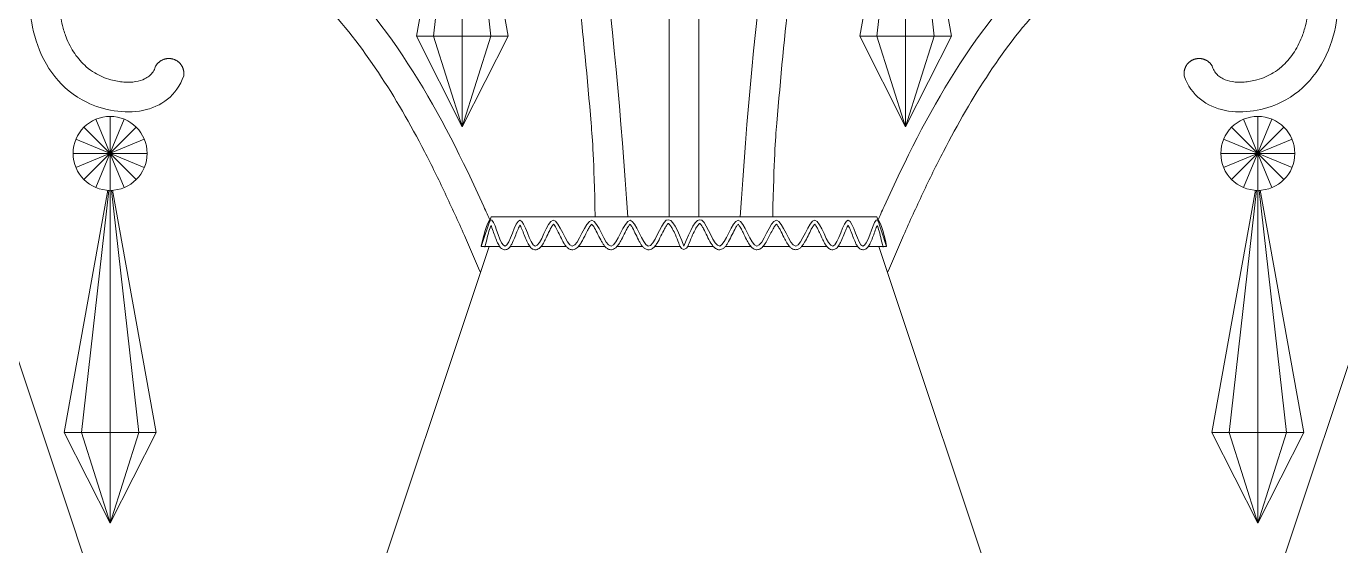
# Model space of a CAD drawing. Header units: inches. Extents: x 193287 to 241687, y 437648 to 550079.
# Drawn here: x 234413.7 to 234502.5, y 464848.7 to 464883.8 of the extents above; entities that cross this region are included whole.
import ezdxf

# ---------------------------------------------------------------- set-up
doc = ezdxf.new("R2010")
doc.units = ezdxf.units.IN
doc.header["$MEASUREMENT"] = 0
doc.linetypes.add('HIDDEN', pattern=[0.375, 0.25, -0.125])
doc.layers.add('CQ SPOT DETAIL DIMENSION', color=9, linetype='Continuous')
doc.layers.add('E-LITE-FIXT-NORM-CEILING', color=3, linetype='Continuous')
doc.layers.add('Glass', color=4, linetype='Continuous', lineweight=0)

# ---------------------------------------------------------------- blocks, each defined once
blk = doc.blocks.new('512')
at = {"layer": 'Glass', "lineweight": 0}
for p, q in [((34380.43, 1173.27), (34380.43, 1376.73)), ((34388.43, 1376.73), (34388.43, 1173.27))]:
    blk.add_line(p, q, dxfattribs=at)
at = {"layer": 'Glass', "color": 4, "lineweight": 0}
for p, q in [((34324.52, 1287.63), (34324.52, 1197.63)), ((34444.35, 1287.63), (34444.35, 1197.63)), ((34236.39, 1183.41), (34222.25, 1197.55)), ((34222.25, 1183.41), (34236.39, 1197.55)), ((34222.25, 1197.55), (34236.39, 1183.41)), ((34236.39, 1197.55), (34222.25, 1183.41)), ((34233.15, 1181.24), (34225.5, 1199.72)), ((34225.5, 1181.24), (34233.15, 1199.72)), ((34225.5, 1199.72), (34233.15, 1181.24)), ((34233.15, 1199.72), (34225.5, 1181.24)), ((34229.32, 1180.48), (34229.32, 1200.48)), ((34229.32, 1200.48), (34229.32, 1180.48)), ((34532.47, 1183.41), (34546.62, 1197.55)), ((34546.62, 1183.41), (34532.47, 1197.55)), ((34546.62, 1197.55), (34532.47, 1183.41)), ((34532.47, 1197.55), (34546.62, 1183.41)), ((34535.72, 1181.24), (34543.37, 1199.72)), ((34543.37, 1181.24), (34535.72, 1199.72)), ((34543.37, 1199.72), (34535.72, 1181.24)), ((34535.72, 1199.72), (34543.37, 1181.24)), ((34539.54, 1180.48), (34539.54, 1200.48)), ((34539.54, 1200.48), (34539.54, 1180.48)), ((34238.56, 1186.65), (34220.08, 1194.31)), ((34220.08, 1186.65), (34238.56, 1194.31)), ((34220.08, 1194.31), (34238.56, 1186.65)), ((34238.56, 1194.31), (34220.08, 1186.65)), ((34530.31, 1186.65), (34548.78, 1194.31)), ((34548.78, 1186.65), (34530.31, 1194.31)), ((34548.78, 1194.31), (34530.31, 1186.65)), ((34530.31, 1194.31), (34548.78, 1186.65)), ((34239.32, 1190.48), (34219.32, 1190.48)), ((34219.32, 1190.48), (34239.32, 1190.48)), ((34529.54, 1190.48), (34549.54, 1190.48)), ((34549.54, 1190.48), (34529.54, 1190.48)), ((34229.32, 1180.48), (34229.32, 1090.48)), ((34539.54, 1180.48), (34539.54, 1090.48))]:
    blk.add_line(p, q, dxfattribs=at)
for points in [[(34324.52, 1197.63), (34312.1, 1222.15), (34323.86, 1287.65)], [(34316.77, 1222.15), (34324.13, 1287.64)], [(34324.52, 1197.63), (34336.93, 1222.15), (34325.17, 1287.65)], [(34332.27, 1222.15), (34324.9, 1287.64)], [(34444.35, 1197.63), (34431.94, 1222.15), (34443.7, 1287.65)], [(34436.6, 1222.15), (34443.96, 1287.64)], [(34444.35, 1197.63), (34456.76, 1222.15), (34445.01, 1287.65)], [(34452.1, 1222.15), (34444.74, 1287.64)], [(34324.52, 1222.15), (34312.1, 1222.15), (34316.77, 1222.15), (34324.52, 1197.63)], [(34324.52, 1222.15), (34336.93, 1222.15), (34332.27, 1222.15), (34324.52, 1197.63)], [(34444.35, 1222.15), (34431.94, 1222.15), (34436.6, 1222.15), (34444.35, 1197.63)], [(34444.35, 1222.15), (34456.76, 1222.15), (34452.1, 1222.15), (34444.35, 1197.63)], [(34229.32, 1090.48), (34216.91, 1115), (34228.67, 1180.5)], [(34221.57, 1115), (34228.94, 1180.49)], [(34229.32, 1090.48), (34241.74, 1115), (34229.98, 1180.5)], [(34237.07, 1115), (34229.71, 1180.49)], [(34539.54, 1090.48), (34527.13, 1115), (34538.89, 1180.5)], [(34531.79, 1115), (34539.16, 1180.49)], [(34539.54, 1090.48), (34551.96, 1115), (34540.2, 1180.5)], [(34547.29, 1115), (34539.93, 1180.49)], [(34229.32, 1115), (34216.91, 1115), (34221.57, 1115), (34229.32, 1090.48)], [(34229.32, 1115), (34241.74, 1115), (34237.07, 1115), (34229.32, 1090.48)], [(34539.54, 1115), (34527.13, 1115), (34531.79, 1115), (34539.54, 1090.48)], [(34539.54, 1115), (34551.96, 1115), (34547.29, 1115), (34539.54, 1090.48)]]:
    blk.add_lwpolyline(points, dxfattribs=at)
at = {"layer": 'Glass', "lineweight": 0}
for points in [[(34384.43, 1173.33), (34332.33, 1173.33), (34329.66, 1165.33), (34334.6, 1165.33)], [(34434.43, 1173.33), (34334.43, 1173.33)], [(34384.43, 1173.33), (34436.54, 1173.33), (34439.21, 1165.33), (34434.26, 1165.33)], [(34194.19, 1165.33), (34228.86, 1061.33)], [(34331.77, 1165.33), (34297.1, 1061.33)], [(34337.5, 1165.33), (34342.75, 1165.33)], [(34345.83, 1165.33), (34352.6, 1165.33)], [(34355.9, 1165.33), (34363.06, 1165.33)], [(34366.35, 1165.33), (34373.23, 1165.33)], [(34376.51, 1165.33), (34383.39, 1165.33)], [(34392.34, 1165.33), (34385.49, 1165.33)], [(34402.5, 1165.33), (34395.62, 1165.33)], [(34412.95, 1165.33), (34405.8, 1165.33)], [(34423.03, 1165.33), (34416.25, 1165.33)], [(34431.36, 1165.33), (34426.11, 1165.33)], [(34471.77, 1061.33), (34437.1, 1165.33)], [(34574.67, 1165.33), (34540.01, 1061.33)]]:
    blk.add_lwpolyline(points, dxfattribs=at)
at = {"layer": 'Glass', "color": 4, "lineweight": 0}
for centre in [(34229.32, 1190.48), (34539.54, 1190.48)]:
    blk.add_circle(centre, 10, dxfattribs=at)
at = {"layer": 'Glass', "lineweight": 0}
for points, knots in [([(34272.93, 1380.8), (34270.18, 1375.78), (34260.75, 1371.47), (34241.9, 1378.28), (34233.26, 1395.92), (34236.96, 1421.58), (34262.99, 1436.04), (34293.42, 1429.21), (34327.61, 1395.21), (34357.2, 1306.59), (34365.64, 1226.55), (34369.27, 1173.33)], [445.847246, 445.847246, 445.847246, 445.847246, 460.093666, 474.367338, 495.875307, 515.104636, 545.525369, 572.186582, 603.803263, 685.281331, 845.328888, 845.328888, 845.328888, 845.328888]), ([(34495.94, 1380.8), (34498.69, 1375.78), (34508.12, 1371.47), (34526.97, 1378.28), (34535.6, 1395.92), (34531.91, 1421.58), (34505.88, 1436.04), (34475.45, 1429.21), (34441.26, 1395.21), (34411.67, 1306.59), (34403.23, 1226.55), (34399.6, 1173.33)], [445.847246, 445.847246, 445.847246, 445.847246, 460.093666, 474.367338, 495.875307, 515.104636, 545.525369, 572.186582, 603.803263, 685.281331, 845.328888, 845.328888, 845.328888, 845.328888]), ([(34360.44, 1173.33), (34360.09, 1189.34), (34359.73, 1194), (34358.34, 1210.67), (34357.19, 1222.66), (34353.1, 1258.52), (34349.51, 1282.28), (34343.17, 1312.27), (34341.71, 1318.66), (34339.13, 1329.14), (34338.08, 1333.22), (34335.87, 1341.33), (34334.71, 1345.36), (34330.98, 1357.29), (34328.19, 1365.05), (34321.66, 1379.93), (34317.93, 1387.04), (34311.78, 1396.47), (34309.87, 1399.16), (34305.22, 1405.15), (34302.43, 1408.34), (34296.5, 1414.06), (34293.37, 1416.57), (34288.5, 1419.61), (34286.89, 1420.48), (34283.57, 1422.01), (34281.86, 1422.67), (34277.46, 1424.01), (34274.74, 1424.54), (34270.43, 1424.84), (34268.85, 1424.83), (34266.24, 1424.63), (34265.21, 1424.5), (34263.14, 1424.13), (34262.11, 1423.89), (34258.88, 1422.97), (34256.74, 1422.1), (34252.79, 1419.97), (34251, 1418.7), (34248.28, 1416.21), (34247.26, 1415.04), (34246.11, 1413.38), (34245.84, 1412.94), (34245.26, 1411.92), (34244.97, 1411.32), (34244.43, 1410.07), (34244.19, 1409.41), (34243.57, 1407.39), (34243.27, 1405.95), (34242.95, 1402.99), (34242.92, 1401.46), (34243.1, 1398.84), (34243.25, 1397.74), (34243.8, 1394.96), (34244.31, 1393.34), (34245.64, 1390.36), (34246.46, 1389), (34248.03, 1387.06), (34248.68, 1386.38), (34249.97, 1385.26), (34250.58, 1384.8), (34251.91, 1383.92), (34252.63, 1383.52), (34254.46, 1382.64), (34255.6, 1382.23), (34257.81, 1381.67), (34258.89, 1381.53), (34260.82, 1381.5), (34261.68, 1381.62), (34262.88, 1381.95), (34263.31, 1382.13), (34264.07, 1382.54), (34264.4, 1382.78), (34265.05, 1383.38), (34265.36, 1383.74), (34265.75, 1384.35), (34265.83, 1384.5), (34265.92, 1384.65)], [55.541878, 55.541878, 55.541878, 55.541878, 69.634849, 69.634849, 106.022669, 106.022669, 178.798307, 178.798307, 198.582676, 198.582676, 211.264039, 211.264039, 223.945403, 223.945403, 249.308129, 249.308129, 274.670856, 274.670856, 285.154329, 285.154329, 298.764888, 298.764888, 312.375447, 312.375447, 318.854776, 318.854776, 325.334106, 325.334106, 335.293095, 335.293095, 341.080331, 341.080331, 344.876463, 344.876463, 348.672595, 348.672595, 356.847181, 356.847181, 365.021767, 365.021767, 371.378146, 371.378146, 373.60577, 373.60577, 376.469243, 376.469243, 379.332715, 379.332715, 385.059661, 385.059661, 390.786606, 390.786606, 394.97397, 394.97397, 401.670699, 401.670699, 408.367427, 408.367427, 412.418103, 412.418103, 415.637371, 415.637371, 418.856638, 418.856638, 423.501748, 423.501748, 428.146857, 428.146857, 432.791966, 432.791966, 435.91688, 435.91688, 439.041794, 439.041794, 442.166708, 442.166708, 443.046827, 443.046827, 443.046827, 443.046827]), ([(34408.43, 1173.33), (34408.77, 1189.34), (34409.14, 1194), (34410.53, 1210.67), (34411.68, 1222.66), (34415.77, 1258.52), (34419.36, 1282.28), (34425.7, 1312.27), (34427.16, 1318.66), (34429.73, 1329.14), (34430.79, 1333.22), (34433, 1341.33), (34434.16, 1345.36), (34437.89, 1357.29), (34440.68, 1365.05), (34447.2, 1379.93), (34450.94, 1387.04), (34457.09, 1396.47), (34459, 1399.16), (34463.65, 1405.15), (34466.44, 1408.34), (34472.37, 1414.06), (34475.5, 1416.57), (34480.37, 1419.61), (34481.98, 1420.48), (34485.3, 1422.01), (34487.01, 1422.67), (34491.41, 1424.01), (34494.13, 1424.54), (34498.44, 1424.84), (34500.02, 1424.83), (34502.63, 1424.63), (34503.66, 1424.5), (34505.73, 1424.13), (34506.76, 1423.89), (34509.98, 1422.97), (34512.13, 1422.1), (34516.07, 1419.97), (34517.87, 1418.7), (34520.58, 1416.21), (34521.61, 1415.04), (34522.75, 1413.38), (34523.03, 1412.94), (34523.61, 1411.92), (34523.9, 1411.32), (34524.44, 1410.07), (34524.68, 1409.41), (34525.3, 1407.39), (34525.6, 1405.95), (34525.92, 1402.99), (34525.95, 1401.46), (34525.77, 1398.84), (34525.62, 1397.74), (34525.07, 1394.96), (34524.56, 1393.34), (34523.23, 1390.36), (34522.41, 1389), (34520.83, 1387.06), (34520.18, 1386.38), (34518.9, 1385.26), (34518.29, 1384.8), (34516.96, 1383.92), (34516.24, 1383.52), (34514.41, 1382.64), (34513.27, 1382.23), (34511.06, 1381.67), (34509.98, 1381.53), (34508.05, 1381.5), (34507.19, 1381.62), (34505.98, 1381.95), (34505.56, 1382.13), (34504.8, 1382.54), (34504.46, 1382.78), (34503.82, 1383.38), (34503.51, 1383.74), (34503.12, 1384.35), (34503.04, 1384.5), (34502.95, 1384.65)], [55.541878, 55.541878, 55.541878, 55.541878, 69.634849, 69.634849, 106.022669, 106.022669, 178.798307, 178.798307, 198.582676, 198.582676, 211.264039, 211.264039, 223.945403, 223.945403, 249.308129, 249.308129, 274.670856, 274.670856, 285.154329, 285.154329, 298.764888, 298.764888, 312.375447, 312.375447, 318.854776, 318.854776, 325.334106, 325.334106, 335.293095, 335.293095, 341.080331, 341.080331, 344.876463, 344.876463, 348.672595, 348.672595, 356.847181, 356.847181, 365.021767, 365.021767, 371.378146, 371.378146, 373.60577, 373.60577, 376.469243, 376.469243, 379.332715, 379.332715, 385.059661, 385.059661, 390.786606, 390.786606, 394.97397, 394.97397, 401.670699, 401.670699, 408.367427, 408.367427, 412.418103, 412.418103, 415.637371, 415.637371, 418.856638, 418.856638, 423.501748, 423.501748, 428.146857, 428.146857, 432.791966, 432.791966, 435.91688, 435.91688, 439.041794, 439.041794, 442.166708, 442.166708, 443.046827, 443.046827, 443.046827, 443.046827]), ([(34249.21, 1211.45), (34247.37, 1206.03), (34238.84, 1200.14), (34219.09, 1203.56), (34207.52, 1219.43), (34206.69, 1245.35), (34229.81, 1264.12), (34260.96, 1262.69), (34300.54, 1235.15), (34319.69, 1199.87), (34331.52, 1173.49), (34332.1, 1172.18)], [445.847246, 445.847246, 445.847246, 445.847246, 460.093666, 474.367338, 495.875307, 515.104636, 545.525369, 572.186582, 603.803263, 685.281331, 689.554193, 689.554193, 689.554193, 689.554193]), ([(34519.66, 1211.45), (34521.5, 1206.03), (34530.03, 1200.14), (34549.78, 1203.56), (34561.35, 1219.43), (34562.18, 1245.35), (34539.06, 1264.12), (34507.91, 1262.69), (34468.33, 1235.15), (34449.18, 1199.87), (34437.35, 1173.49), (34436.77, 1172.18)], [445.847246, 445.847246, 445.847246, 445.847246, 460.093666, 474.367338, 495.875307, 515.104636, 545.525369, 572.186582, 603.803263, 685.281331, 689.554193, 689.554193, 689.554193, 689.554193]), ([(34329.41, 1158.24), (34328, 1161.59), (34326.57, 1164.92), (34323.39, 1172.09), (34321.65, 1175.94), (34318.06, 1183.54), (34316.21, 1187.3), (34310.47, 1198.4), (34306.37, 1205.55), (34297.35, 1219.07), (34292.44, 1225.42), (34284.74, 1233.64), (34282.39, 1235.95), (34276.77, 1241.04), (34273.46, 1243.7), (34266.63, 1248.3), (34263.11, 1250.23), (34257.78, 1252.37), (34256.05, 1252.95), (34252.51, 1253.88), (34250.71, 1254.23), (34246.15, 1254.79), (34243.37, 1254.83), (34239.08, 1254.37), (34237.52, 1254.1), (34234.99, 1253.44), (34234, 1253.14), (34232.03, 1252.41), (34231.05, 1251.99), (34228.04, 1250.53), (34226.07, 1249.3), (34222.56, 1246.51), (34221.01, 1244.95), (34218.77, 1242.03), (34217.97, 1240.69), (34217.13, 1238.86), (34216.94, 1238.38), (34216.54, 1237.27), (34216.36, 1236.63), (34216.05, 1235.3), (34215.93, 1234.62), (34215.66, 1232.52), (34215.63, 1231.05), (34215.82, 1228.08), (34216.06, 1226.57), (34216.69, 1224.02), (34217.03, 1222.96), (34218.06, 1220.32), (34218.84, 1218.81), (34220.67, 1216.11), (34221.72, 1214.92), (34223.6, 1213.28), (34224.36, 1212.72), (34225.82, 1211.84), (34226.5, 1211.49), (34227.97, 1210.86), (34228.75, 1210.59), (34230.7, 1210.05), (34231.89, 1209.84), (34234.17, 1209.68), (34235.25, 1209.72), (34237.16, 1210.03), (34237.98, 1210.29), (34239.11, 1210.83), (34239.5, 1211.08), (34240.18, 1211.62), (34240.47, 1211.91), (34241, 1212.62), (34241.24, 1213.03), (34241.52, 1213.69), (34241.58, 1213.85), (34241.63, 1214.02)], [187.64747, 187.64747, 187.64747, 187.64747, 198.582676, 198.582676, 211.264039, 211.264039, 223.945403, 223.945403, 249.308129, 249.308129, 274.670856, 274.670856, 285.154329, 285.154329, 298.764888, 298.764888, 312.375447, 312.375447, 318.854776, 318.854776, 325.334106, 325.334106, 335.293095, 335.293095, 341.080331, 341.080331, 344.876463, 344.876463, 348.672595, 348.672595, 356.847181, 356.847181, 365.021767, 365.021767, 371.378146, 371.378146, 373.60577, 373.60577, 376.469243, 376.469243, 379.332715, 379.332715, 385.059661, 385.059661, 390.786606, 390.786606, 394.97397, 394.97397, 401.670699, 401.670699, 408.367427, 408.367427, 412.418103, 412.418103, 415.637371, 415.637371, 418.856638, 418.856638, 423.501748, 423.501748, 428.146857, 428.146857, 432.791966, 432.791966, 435.91688, 435.91688, 439.041794, 439.041794, 442.166708, 442.166708, 443.046827, 443.046827, 443.046827, 443.046827]), ([(34439.46, 1158.24), (34440.87, 1161.59), (34442.3, 1164.92), (34445.48, 1172.09), (34447.22, 1175.94), (34450.81, 1183.54), (34452.66, 1187.3), (34458.4, 1198.4), (34462.5, 1205.55), (34471.52, 1219.07), (34476.43, 1225.42), (34484.13, 1233.64), (34486.48, 1235.95), (34492.1, 1241.04), (34495.41, 1243.7), (34502.24, 1248.3), (34505.76, 1250.23), (34511.08, 1252.37), (34512.82, 1252.95), (34516.36, 1253.88), (34518.15, 1254.23), (34522.72, 1254.79), (34525.49, 1254.83), (34529.79, 1254.37), (34531.35, 1254.1), (34533.88, 1253.44), (34534.87, 1253.14), (34536.84, 1252.41), (34537.82, 1251.99), (34540.83, 1250.53), (34542.8, 1249.3), (34546.31, 1246.51), (34547.85, 1244.95), (34550.09, 1242.03), (34550.9, 1240.69), (34551.74, 1238.86), (34551.93, 1238.38), (34552.32, 1237.27), (34552.51, 1236.63), (34552.82, 1235.3), (34552.94, 1234.62), (34553.2, 1232.52), (34553.24, 1231.05), (34553.04, 1228.08), (34552.81, 1226.57), (34552.17, 1224.02), (34551.84, 1222.96), (34550.81, 1220.32), (34550.03, 1218.81), (34548.2, 1216.11), (34547.15, 1214.92), (34545.27, 1213.28), (34544.51, 1212.72), (34543.05, 1211.84), (34542.37, 1211.49), (34540.9, 1210.86), (34540.12, 1210.59), (34538.17, 1210.05), (34536.98, 1209.84), (34534.7, 1209.68), (34533.62, 1209.72), (34531.71, 1210.03), (34530.88, 1210.29), (34529.75, 1210.83), (34529.37, 1211.08), (34528.69, 1211.62), (34528.4, 1211.91), (34527.87, 1212.62), (34527.63, 1213.03), (34527.35, 1213.69), (34527.29, 1213.85), (34527.24, 1214.02)], [187.64747, 187.64747, 187.64747, 187.64747, 198.582676, 198.582676, 211.264039, 211.264039, 223.945403, 223.945403, 249.308129, 249.308129, 274.670856, 274.670856, 285.154329, 285.154329, 298.764888, 298.764888, 312.375447, 312.375447, 318.854776, 318.854776, 325.334106, 325.334106, 335.293095, 335.293095, 341.080331, 341.080331, 344.876463, 344.876463, 348.672595, 348.672595, 356.847181, 356.847181, 365.021767, 365.021767, 371.378146, 371.378146, 373.60577, 373.60577, 376.469243, 376.469243, 379.332715, 379.332715, 385.059661, 385.059661, 390.786606, 390.786606, 394.97397, 394.97397, 401.670699, 401.670699, 408.367427, 408.367427, 412.418103, 412.418103, 415.637371, 415.637371, 418.856638, 418.856638, 423.501748, 423.501748, 428.146857, 428.146857, 432.791966, 432.791966, 435.91688, 435.91688, 439.041794, 439.041794, 442.166708, 442.166708, 443.046827, 443.046827, 443.046827, 443.046827]), ([(34332.18, 1170.9), (34332.11, 1170.74), (34332.04, 1170.55), (34331.78, 1169.79), (34331.58, 1169.09), (34331.19, 1167.55), (34331, 1166.7), (34330.74, 1165.59), (34330.69, 1165.35), (34330.63, 1165.11)], [95.71062, 95.71062, 95.71062, 95.71062, 96.331496, 96.331496, 98.002655, 98.002655, 99.673814, 99.673814, 100.139608, 100.139608, 100.139608, 100.139608]), ([(34340.05, 1171.08), (34339.98, 1170.96), (34339.91, 1170.81), (34339.64, 1170.25), (34339.43, 1169.76), (34339.02, 1168.7), (34338.81, 1168.13), (34338.38, 1167.05), (34338.17, 1166.53), (34337.82, 1165.83), (34337.69, 1165.62), (34337.42, 1165.21), (34337.27, 1165.02), (34336.96, 1164.75), (34336.83, 1164.65), (34336.57, 1164.52), (34336.44, 1164.48), (34336.15, 1164.43), (34336, 1164.43), (34335.73, 1164.46), (34335.6, 1164.5), (34335.37, 1164.6), (34335.27, 1164.66), (34334.99, 1164.86), (34334.85, 1165.01), (34334.59, 1165.32), (34334.48, 1165.49), (34334.28, 1165.84), (34334.18, 1166.02), (34333.86, 1166.67), (34333.65, 1167.18), (34333.25, 1168.23), (34333.06, 1168.78), (34332.67, 1169.83), (34332.48, 1170.33), (34332.26, 1170.83), (34332.22, 1170.92), (34332.18, 1171.01)], [78.49778, 78.49778, 78.49778, 78.49778, 79.015949, 79.015949, 80.296203, 80.296203, 81.576458, 81.576458, 82.856712, 82.856712, 83.502566, 83.502566, 84.14842, 84.14842, 84.495539, 84.495539, 84.746707, 84.746707, 84.997874, 84.997874, 85.249042, 85.249042, 85.500209, 85.500209, 86.0336, 86.0336, 86.566991, 86.566991, 87.100382, 87.100382, 88.355116, 88.355116, 89.609851, 89.609851, 90.901037, 90.901037, 91.201161, 91.201161, 91.201161, 91.201161]), ([(34349.09, 1171.32), (34349.04, 1171.26), (34348.97, 1171.18), (34348.74, 1170.88), (34348.56, 1170.58), (34348.19, 1169.88), (34347.99, 1169.48), (34347.5, 1168.43), (34347.2, 1167.77), (34346.69, 1166.73), (34346.49, 1166.33), (34346.11, 1165.71), (34345.95, 1165.47), (34345.62, 1165.08), (34345.47, 1164.93), (34345.14, 1164.69), (34344.98, 1164.59), (34344.6, 1164.46), (34344.38, 1164.42), (34343.99, 1164.45), (34343.83, 1164.49), (34343.56, 1164.6), (34343.44, 1164.67), (34343.13, 1164.88), (34342.98, 1165.05), (34342.69, 1165.39), (34342.57, 1165.58), (34342.33, 1165.97), (34342.22, 1166.18), (34341.86, 1166.9), (34341.62, 1167.47), (34341.15, 1168.62), (34340.92, 1169.2), (34340.52, 1170.15), (34340.34, 1170.54), (34340.14, 1170.93), (34340.09, 1171.01), (34340.05, 1171.08)], [61.323309, 61.323309, 61.323309, 61.323309, 61.796004, 61.796004, 62.838682, 62.838682, 63.88136, 63.88136, 65.441123, 65.441123, 66.488615, 66.488615, 67.240678, 67.240678, 67.802052, 67.802052, 68.219491, 68.219491, 68.63693, 68.63693, 68.931573, 68.931573, 69.226216, 69.226216, 69.796253, 69.796253, 70.366289, 70.366289, 70.936325, 70.936325, 72.27912, 72.27912, 73.621914, 73.621914, 74.720046, 74.720046, 75.027837, 75.027837, 75.027837, 75.027837]), ([(34359.45, 1171.34), (34359.4, 1171.3), (34359.34, 1171.23), (34359.12, 1170.97), (34358.94, 1170.7), (34358.56, 1170.06), (34358.36, 1169.7), (34357.84, 1168.67), (34357.51, 1167.98), (34356.93, 1166.87), (34356.69, 1166.44), (34356.24, 1165.75), (34356.05, 1165.49), (34355.67, 1165.07), (34355.49, 1164.91), (34355.11, 1164.66), (34354.93, 1164.56), (34354.57, 1164.46), (34354.41, 1164.44), (34354.08, 1164.44), (34353.92, 1164.46), (34353.63, 1164.55), (34353.49, 1164.61), (34353.13, 1164.81), (34352.93, 1164.98), (34352.57, 1165.35), (34352.41, 1165.55), (34352.11, 1165.98), (34351.96, 1166.21), (34351.5, 1167), (34351.19, 1167.61), (34350.58, 1168.83), (34350.29, 1169.44), (34349.81, 1170.32), (34349.61, 1170.64), (34349.31, 1171.08), (34349.18, 1171.23), (34349.09, 1171.32)], [43.920189, 43.920189, 43.920189, 43.920189, 44.395528, 44.395528, 45.425618, 45.425618, 46.455708, 46.455708, 48.112293, 48.112293, 49.264878, 49.264878, 50.092726, 50.092726, 50.714217, 50.714217, 51.180546, 51.180546, 51.503522, 51.503522, 51.826497, 51.826497, 52.149473, 52.149473, 52.80155, 52.80155, 53.453627, 53.453627, 54.105704, 54.105704, 55.606968, 55.606968, 57.108233, 57.108233, 58.144721, 58.144721, 58.936889, 58.936889, 58.936889, 58.936889]), ([(34369.8, 1171.32), (34369.75, 1171.26), (34369.68, 1171.19), (34369.45, 1170.89), (34369.26, 1170.59), (34368.87, 1169.9), (34368.67, 1169.51), (34368.16, 1168.47), (34367.85, 1167.8), (34367.29, 1166.74), (34367.06, 1166.33), (34366.64, 1165.68), (34366.45, 1165.43), (34366.08, 1165.03), (34365.9, 1164.87), (34365.53, 1164.63), (34365.34, 1164.54), (34365, 1164.46), (34364.85, 1164.44), (34364.56, 1164.44), (34364.42, 1164.46), (34364.02, 1164.56), (34363.8, 1164.68), (34363.41, 1164.96), (34363.25, 1165.12), (34362.94, 1165.45), (34362.8, 1165.63), (34362.39, 1166.23), (34362.12, 1166.68), (34361.61, 1167.64), (34361.36, 1168.14), (34360.85, 1169.15), (34360.58, 1169.67), (34360.13, 1170.45), (34359.94, 1170.75), (34359.65, 1171.15), (34359.53, 1171.27), (34359.45, 1171.34)], [26.678362, 26.678362, 26.678362, 26.678362, 27.16042, 27.16042, 28.222835, 28.222835, 29.285251, 29.285251, 30.88759, 30.88759, 31.989329, 31.989329, 32.789493, 32.789493, 33.388684, 33.388684, 33.842246, 33.842246, 34.129873, 34.129873, 34.4175, 34.4175, 34.999374, 34.999374, 35.581248, 35.581248, 36.163121, 36.163121, 37.387201, 37.387201, 38.61128, 38.61128, 39.940496, 39.940496, 40.971834, 40.971834, 41.739511, 41.739511, 41.739511, 41.739511]), ([(34380.15, 1171.55), (34380.12, 1171.54), (34380.08, 1171.5), (34379.93, 1171.35), (34379.78, 1171.17), (34379.48, 1170.71), (34379.32, 1170.43), (34378.84, 1169.54), (34378.52, 1168.86), (34377.86, 1167.5), (34377.52, 1166.83), (34376.98, 1165.95), (34376.8, 1165.68), (34376.41, 1165.2), (34376.2, 1164.97), (34375.77, 1164.68), (34375.6, 1164.58), (34375.19, 1164.45), (34374.96, 1164.41), (34374.56, 1164.45), (34374.4, 1164.49), (34374.11, 1164.6), (34373.98, 1164.67), (34373.63, 1164.9), (34373.44, 1165.08), (34373.1, 1165.48), (34372.94, 1165.69), (34372.64, 1166.15), (34372.5, 1166.4), (34372.03, 1167.25), (34371.71, 1167.9), (34371.09, 1169.18), (34370.79, 1169.81), (34370.34, 1170.6), (34370.18, 1170.85), (34369.95, 1171.16), (34369.86, 1171.25), (34369.8, 1171.32)], [8.514863, 8.514863, 8.514863, 8.514863, 8.964489, 8.964489, 9.886414, 9.886414, 10.808339, 10.808339, 12.538553, 12.538553, 14.268768, 14.268768, 15.095051, 15.095051, 15.921335, 15.921335, 16.397769, 16.397769, 16.874204, 16.874204, 17.209617, 17.209617, 17.54503, 17.54503, 18.226284, 18.226284, 18.907538, 18.907538, 19.588792, 19.588792, 21.190065, 21.190065, 22.791338, 22.791338, 23.705145, 23.705145, 24.279674, 24.279674, 24.279674, 24.279674]), ([(34384.43, 1164.46), (34383.35, 1164.81), (34383.19, 1165.85), (34382.72, 1167.01), (34382.41, 1167.76), (34381.84, 1169.01), (34381.58, 1169.54), (34381.14, 1170.35), (34380.94, 1170.67), (34380.58, 1171.16), (34380.42, 1171.35), (34380.23, 1171.51), (34380.18, 1171.54), (34380.15, 1171.55)], [0, 0, 0, 0, 0.831536, 0.831536, 2.494608, 2.494608, 3.890418, 3.890418, 5.007343, 5.007343, 6.124268, 6.124268, 6.712093, 6.712093, 6.712093, 6.712093]), ([(34384.43, 1164.46), (34385.52, 1164.72), (34385.67, 1165.85), (34386.14, 1167.01), (34386.44, 1167.76), (34387, 1169.01), (34387.25, 1169.54), (34387.69, 1170.35), (34387.88, 1170.66), (34388.24, 1171.16), (34388.4, 1171.34), (34388.58, 1171.5), (34388.63, 1171.53), (34388.66, 1171.55)], [0, 0, 0, 0, 0.830267, 0.830267, 2.4908, 2.4908, 3.880556, 3.880556, 4.993093, 4.993093, 6.10563, 6.10563, 6.677468, 6.677468, 6.677468, 6.677468]), ([(34388.66, 1171.55), (34388.69, 1171.53), (34388.73, 1171.5), (34388.89, 1171.34), (34389.03, 1171.16), (34389.34, 1170.69), (34389.51, 1170.41), (34389.99, 1169.52), (34390.32, 1168.84), (34391, 1167.47), (34391.34, 1166.8), (34391.89, 1165.92), (34392.07, 1165.66), (34392.46, 1165.18), (34392.68, 1164.96), (34393.1, 1164.67), (34393.28, 1164.57), (34393.69, 1164.44), (34393.92, 1164.41), (34394.32, 1164.45), (34394.48, 1164.49), (34394.76, 1164.6), (34394.89, 1164.67), (34395.24, 1164.91), (34395.42, 1165.09), (34395.77, 1165.49), (34395.92, 1165.71), (34396.22, 1166.17), (34396.36, 1166.41), (34396.82, 1167.27), (34397.13, 1167.92), (34397.75, 1169.2), (34398.05, 1169.83), (34398.49, 1170.62), (34398.65, 1170.87), (34398.87, 1171.17), (34398.95, 1171.26), (34399.01, 1171.32)], [8.492075, 8.492075, 8.492075, 8.492075, 8.942913, 8.942913, 9.869252, 9.869252, 10.795592, 10.795592, 12.53531, 12.53531, 14.275028, 14.275028, 15.096438, 15.096438, 15.917847, 15.917847, 16.394613, 16.394613, 16.871379, 16.871379, 17.205527, 17.205527, 17.539674, 17.539674, 18.220768, 18.220768, 18.901862, 18.901862, 19.582957, 19.582957, 21.184004, 21.184004, 22.785052, 22.785052, 23.694395, 23.694395, 24.2464, 24.2464, 24.2464, 24.2464]), ([(34399.01, 1171.32), (34399.07, 1171.26), (34399.13, 1171.19), (34399.37, 1170.89), (34399.56, 1170.6), (34399.95, 1169.91), (34400.15, 1169.51), (34400.67, 1168.47), (34400.99, 1167.8), (34401.55, 1166.74), (34401.79, 1166.32), (34402.22, 1165.68), (34402.41, 1165.42), (34402.79, 1165.02), (34402.96, 1164.87), (34403.34, 1164.63), (34403.52, 1164.54), (34403.89, 1164.45), (34404.06, 1164.43), (34404.4, 1164.45), (34404.57, 1164.48), (34404.86, 1164.58), (34404.99, 1164.65), (34405.36, 1164.88), (34405.56, 1165.06), (34405.92, 1165.46), (34406.08, 1165.67), (34406.39, 1166.13), (34406.54, 1166.38), (34407.03, 1167.23), (34407.35, 1167.88), (34407.99, 1169.16), (34408.3, 1169.78), (34408.76, 1170.58), (34408.92, 1170.83), (34409.18, 1171.16), (34409.28, 1171.28), (34409.36, 1171.34)], [26.646708, 26.646708, 26.646708, 26.646708, 27.129136, 27.129136, 28.192589, 28.192589, 29.256042, 29.256042, 30.866241, 30.866241, 31.972779, 31.972779, 32.776182, 32.776182, 33.377819, 33.377819, 33.832896, 33.832896, 34.171094, 34.171094, 34.509292, 34.509292, 34.84749, 34.84749, 35.533037, 35.533037, 36.218584, 36.218584, 36.904132, 36.904132, 38.501432, 38.501432, 40.098732, 40.098732, 41.003444, 41.003444, 41.706123, 41.706123, 41.706123, 41.706123]), ([(34409.36, 1171.34), (34409.41, 1171.3), (34409.47, 1171.23), (34409.69, 1170.97), (34409.88, 1170.7), (34410.26, 1170.07), (34410.46, 1169.7), (34411.05, 1168.56), (34411.45, 1167.73), (34412.08, 1166.59), (34412.28, 1166.24), (34412.73, 1165.59), (34412.96, 1165.29), (34413.39, 1164.9), (34413.56, 1164.77), (34413.96, 1164.55), (34414.19, 1164.47), (34414.61, 1164.43), (34414.79, 1164.44), (34415.11, 1164.5), (34415.25, 1164.56), (34415.63, 1164.74), (34415.83, 1164.9), (34416.18, 1165.24), (34416.34, 1165.42), (34416.63, 1165.82), (34416.77, 1166.03), (34417.21, 1166.76), (34417.5, 1167.32), (34418.06, 1168.45), (34418.34, 1169.03), (34418.88, 1170.08), (34419.14, 1170.55), (34419.5, 1171.08), (34419.63, 1171.23), (34419.72, 1171.32)], [43.886753, 43.886753, 43.886753, 43.886753, 44.36241, 44.36241, 45.393245, 45.393245, 46.424079, 46.424079, 48.400338, 48.400338, 49.366708, 49.366708, 50.333078, 50.333078, 50.858094, 50.858094, 51.38311, 51.38311, 51.715587, 51.715587, 52.048064, 52.048064, 52.667074, 52.667074, 53.286084, 53.286084, 53.905094, 53.905094, 55.307398, 55.307398, 56.709703, 56.709703, 58.112007, 58.112007, 58.905743, 58.905743, 58.905743, 58.905743]), ([(34419.72, 1171.32), (34419.77, 1171.26), (34419.84, 1171.19), (34420.07, 1170.88), (34420.25, 1170.58), (34420.63, 1169.88), (34420.83, 1169.49), (34421.33, 1168.44), (34421.63, 1167.77), (34422.15, 1166.73), (34422.36, 1166.33), (34422.75, 1165.71), (34422.91, 1165.46), (34423.24, 1165.08), (34423.39, 1164.92), (34423.72, 1164.68), (34423.88, 1164.59), (34424.26, 1164.45), (34424.49, 1164.42), (34424.87, 1164.45), (34425.03, 1164.49), (34425.3, 1164.6), (34425.41, 1164.66), (34425.72, 1164.88), (34425.88, 1165.04), (34426.16, 1165.38), (34426.28, 1165.57), (34426.51, 1165.95), (34426.62, 1166.16), (34426.98, 1166.88), (34427.21, 1167.43), (34427.66, 1168.57), (34427.89, 1169.14), (34428.31, 1170.18), (34428.52, 1170.65), (34428.73, 1171.02), (34428.75, 1171.05), (34428.76, 1171.08)], [61.288304, 61.288304, 61.288304, 61.288304, 61.761174, 61.761174, 62.804017, 62.804017, 63.84686, 63.84686, 65.416393, 65.416393, 66.469031, 66.469031, 67.224566, 67.224566, 67.78828, 67.78828, 68.207325, 68.207325, 68.626369, 68.626369, 68.915896, 68.915896, 69.205423, 69.205423, 69.769667, 69.769667, 70.333911, 70.333911, 70.898155, 70.898155, 72.223736, 72.223736, 73.549318, 73.549318, 74.874899, 74.874899, 75.000755, 75.000755, 75.000755, 75.000755]), ([(34428.76, 1171.08), (34428.83, 1170.96), (34428.91, 1170.82), (34429.18, 1170.26), (34429.39, 1169.76), (34429.81, 1168.71), (34430.02, 1168.14), (34430.46, 1167.06), (34430.68, 1166.54), (34431.03, 1165.84), (34431.16, 1165.62), (34431.42, 1165.24), (34431.54, 1165.08), (34431.81, 1164.82), (34431.94, 1164.71), (34432.23, 1164.55), (34432.36, 1164.5), (34432.66, 1164.43), (34432.83, 1164.43), (34433.14, 1164.46), (34433.28, 1164.51), (34433.53, 1164.62), (34433.64, 1164.69), (34433.92, 1164.9), (34434.06, 1165.06), (34434.31, 1165.38), (34434.41, 1165.55), (34434.62, 1165.91), (34434.72, 1166.11), (34435.03, 1166.78), (34435.24, 1167.31), (34435.65, 1168.41), (34435.84, 1168.97), (34436.24, 1170.07), (34436.45, 1170.61), (34436.63, 1171.01)], [78.466715, 78.466715, 78.466715, 78.466715, 78.984999, 78.984999, 80.264741, 80.264741, 81.544483, 81.544483, 82.824225, 82.824225, 83.479162, 83.479162, 84.029155, 84.029155, 84.424069, 84.424069, 84.700682, 84.700682, 84.977294, 84.977294, 85.253906, 85.253906, 85.530519, 85.530519, 86.073919, 86.073919, 86.61732, 86.61732, 87.16072, 87.16072, 88.452713, 88.452713, 89.744706, 89.744706, 91.179649, 91.179649, 91.179649, 91.179649]), ([(34436.63, 1170.91), (34436.7, 1170.75), (34436.77, 1170.56), (34437.04, 1169.81), (34437.24, 1169.11), (34437.65, 1167.58), (34437.85, 1166.73), (34438.11, 1165.61), (34438.18, 1165.36), (34438.24, 1165.1)], [95.681563, 95.681563, 95.681563, 95.681563, 96.302249, 96.302249, 97.97083, 97.97083, 99.639411, 99.639411, 100.132442, 100.132442, 100.132442, 100.132442])]:
    blk.add_open_spline(points, degree=3, knots=knots, dxfattribs=at)
for points in [[(34241.63, 1214.02), (34242.62, 1215.83), (34244.54, 1216.59), (34246.5, 1215.92), (34248.46, 1215.26), (34249.53, 1213.49), (34249.21, 1211.45)], [(34527.24, 1214.02), (34526.25, 1215.83), (34524.32, 1216.59), (34522.37, 1215.92), (34520.41, 1215.26), (34519.34, 1213.49), (34519.66, 1211.45)]]:
    blk.add_rational_spline(points, [1, 0.843183062492, 0.843183062492, 1, 0.843183062492, 0.843183062492, 1], degree=3, knots=[443.046827, 443.046827, 443.046827, 443.046827, 444.447037, 444.447037, 444.447037, 445.847246, 445.847246, 445.847246, 445.847246], dxfattribs=at)
for points in [[(34384.43, 1165.44), (34379.6, 1172.39), (34374.77, 1165.44), (34369.79, 1172.39), (34364.73, 1165.44), (34359.45, 1172.39), (34354.23, 1165.44), (34349.03, 1172.39), (34344.2, 1165.44), (34340.02, 1172.39), (34336.1, 1165.44), (34332.47, 1172.39), (34329.66, 1165.44)], [(34384.43, 1165.44), (34389.2, 1172.39), (34394.1, 1165.44), (34399.01, 1172.39), (34404.14, 1165.44), (34409.35, 1172.39), (34414.63, 1165.44), (34419.77, 1172.39), (34424.66, 1165.44), (34428.78, 1172.39), (34432.77, 1165.44), (34436.33, 1172.39), (34439.21, 1165.44)]]:
    blk.add_spline(points, degree=3, dxfattribs=at)
blk = doc.blocks.new('SMDS')
at = {"layer": 'E-LITE-FIXT-NORM-CEILING', "linetype": 'HIDDEN', "xscale": -0.25, "yscale": 0.25, "zscale": 0.25, "rotation": 359.9999999999999}
blk.add_blockref('512', (393446.613, 478381.088), dxfattribs=at)

msp = doc.modelspace()

# ---------------------------------------------------------------- block references
at = {"layer": 'CQ SPOT DETAIL DIMENSION'}
msp.add_blockref('SMDS', (-150392.368, -13803.482), dxfattribs=at)

doc.saveas('drawing.dxf')
